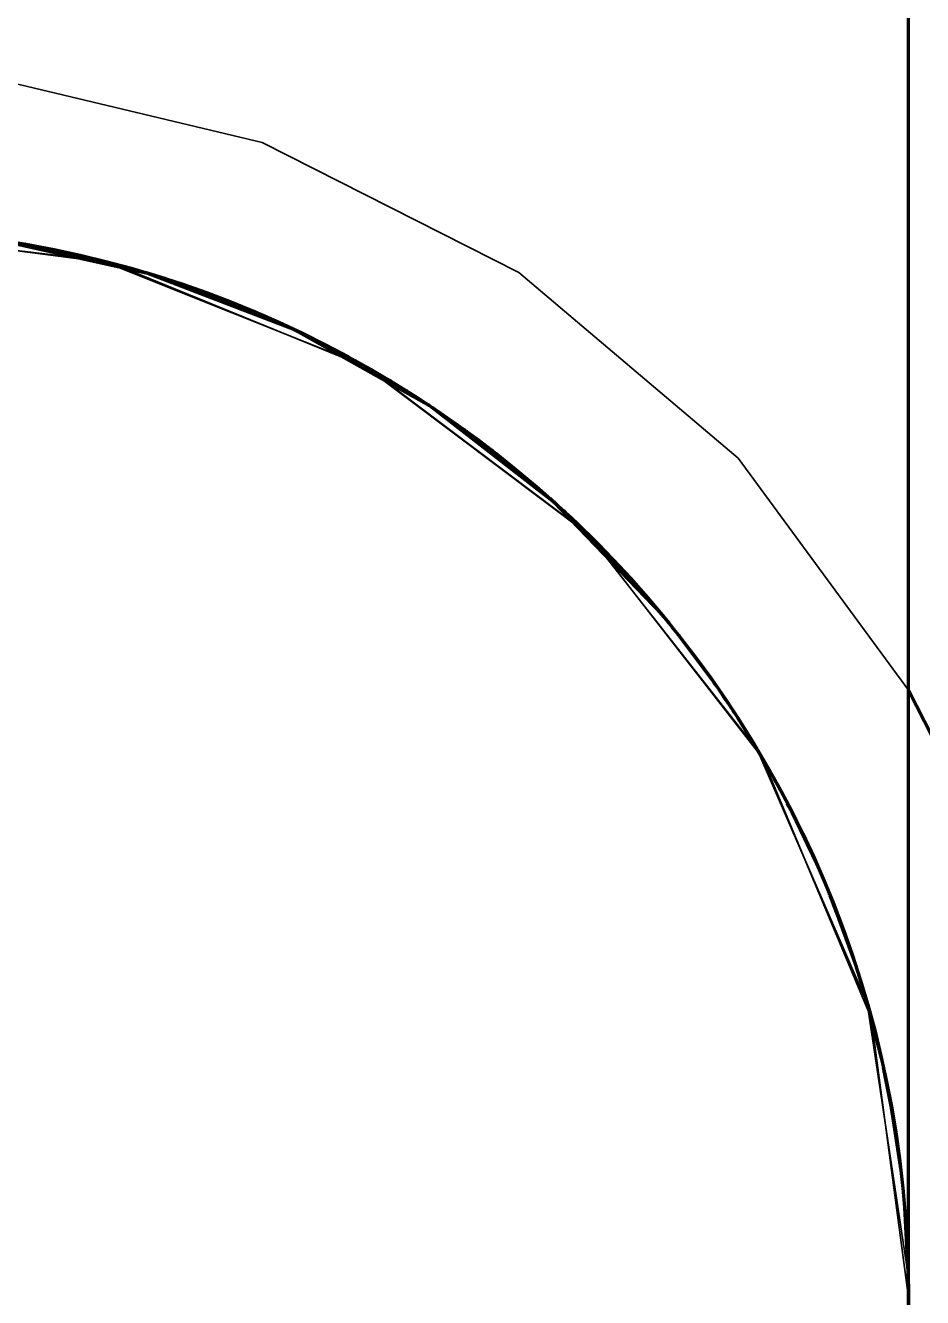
# Model space of a CAD drawing. Header units: millimetres. Extents: x 0 to 2382, y 0 to 420.
# Drawn here: x 137.7349 to 137.9027, y 124 to 124.2378 of the extents above; entities that cross this region are included whole.
import ezdxf

# ---------------------------------------------------------------- set-up
doc = ezdxf.new("R2010")
doc.units = ezdxf.units.MM
doc.linetypes.add('IRAM-E-TRAZOS', pattern=[5, 4, -1])
doc.layers.add('01-VISIBLE', color=7, linetype='CONTINUOUS', lineweight=70)
doc.layers.add('02-OCULTA', color=4, linetype='IRAM-E-TRAZOS', lineweight=35)

msp = doc.modelspace()

# ---------------------------------------------------------------- linework, layer by layer
at = {"layer": '01-VISIBLE'}
for points in [[(137.9, 123.52), (137.9, 123.57053), (137.9, 123.62105), (137.9, 123.67158), (137.9, 123.72211), (137.9, 123.77263), (137.9, 123.82316), (137.9, 123.87368), (137.9, 123.92421), (137.9, 123.97474), (137.9, 124.02526), (137.9, 124.07579), (137.9, 124.12632), (137.9, 124.17684), (137.9, 124.22737), (137.9, 124.27789), (137.9, 124.32842), (137.9, 124.37895), (137.9, 124.42947), (137.9, 124.48)], [(137.9, 124), (137.9, 124.05333), (137.9, 124.10667), (137.9, 124.16), (137.9, 124.21333), (137.9, 124.26667), (137.9, 124.32), (137.9, 124.37333), (137.9, 124.42667), (137.9, 124.48)], [(137.7, 124.2), (137.72917, 124.19786), (137.75772, 124.19149), (137.78503, 124.18102), (137.81053, 124.16668), (137.83366, 124.14878), (137.85393, 124.12769)], [(137.73493, 124.19693), (137.73493, 124.19693), (137.73492, 124.19693), (137.73491, 124.19693), (137.73491, 124.19693), (137.7349, 124.19693), (137.73489, 124.19693)], [(137.75647, 124.19186), (137.75647, 124.19186), (137.75647, 124.19186), (137.75647, 124.19186), (137.75647, 124.19186), (137.75647, 124.19186), (137.75647, 124.19186)], [(137.75795, 124.19142), (137.75772, 124.19149), (137.75749, 124.19156), (137.75725, 124.19163), (137.75702, 124.1917), (137.75679, 124.19177), (137.75656, 124.19184)], [(137.76156, 124.19029), (137.76096, 124.19048), (137.76036, 124.19067), (137.75976, 124.19086), (137.75916, 124.19105), (137.75855, 124.19124), (137.75795, 124.19142)], [(137.76461, 124.18928), (137.7641, 124.18945), (137.76359, 124.18962), (137.76309, 124.18979), (137.76258, 124.18996), (137.76207, 124.19012), (137.76156, 124.19029)], [(137.76464, 124.18927), (137.76463, 124.18927), (137.76463, 124.18927), (137.76462, 124.18927), (137.76462, 124.18927), (137.76461, 124.18927), (137.76461, 124.18928)], [(137.77648, 124.1848), (137.77646, 124.18481), (137.77645, 124.18481), (137.77644, 124.18482), (137.77643, 124.18482), (137.77641, 124.18483), (137.7764, 124.18483)], [(137.78221, 124.18232), (137.78127, 124.18275), (137.78032, 124.18316), (137.77938, 124.18357), (137.77843, 124.18398), (137.77748, 124.18438), (137.77653, 124.18478)], [(137.78959, 124.17881), (137.78959, 124.17881), (137.78959, 124.17881), (137.78959, 124.17881), (137.78959, 124.17881), (137.78959, 124.17881), (137.78959, 124.17881)], [(137.78969, 124.17876), (137.78969, 124.17876), (137.78969, 124.17876), (137.78969, 124.17876), (137.78969, 124.17876), (137.78969, 124.17876), (137.78969, 124.17876)], [(137.78978, 124.17872), (137.78978, 124.17872), (137.78978, 124.17872), (137.78978, 124.17872), (137.78978, 124.17872), (137.78978, 124.17872), (137.78978, 124.17872)], [(137.79101, 124.17809), (137.79088, 124.17816), (137.79074, 124.17823), (137.79061, 124.1783), (137.79048, 124.17836), (137.79034, 124.17843), (137.79021, 124.1785)], [(137.80253, 124.17172), (137.80153, 124.17231), (137.80054, 124.17289), (137.79954, 124.17347), (137.79853, 124.17404), (137.79753, 124.17461), (137.79652, 124.17517)], [(137.80297, 124.17146), (137.8029, 124.1715), (137.80283, 124.17154), (137.80276, 124.17158), (137.80269, 124.17163), (137.80261, 124.17167), (137.80254, 124.17171)], [(137.80338, 124.17121), (137.80332, 124.17125), (137.80325, 124.17129), (137.80318, 124.17133), (137.80311, 124.17137), (137.80304, 124.17141), (137.80298, 124.17145)], [(137.80614, 124.16951), (137.80611, 124.16953), (137.80608, 124.16955), (137.80605, 124.16957), (137.80601, 124.16959), (137.80598, 124.16961), (137.80595, 124.16963)], [(137.80631, 124.16941), (137.80628, 124.16942), (137.80626, 124.16944), (137.80623, 124.16945), (137.80621, 124.16947), (137.80618, 124.16948), (137.80616, 124.1695)], [(137.80635, 124.16938), (137.80635, 124.16938), (137.80635, 124.16938), (137.80635, 124.16938), (137.80635, 124.16938), (137.80635, 124.16938), (137.80635, 124.16938)], [(137.80656, 124.16925), (137.80656, 124.16925), (137.80656, 124.16925), (137.80656, 124.16925), (137.80656, 124.16925), (137.80656, 124.16925), (137.80656, 124.16925)], [(137.80676, 124.16912), (137.80676, 124.16912), (137.80676, 124.16912), (137.80676, 124.16912), (137.80676, 124.16912), (137.80676, 124.16912), (137.80676, 124.16912)], [(137.80696, 124.16899), (137.80696, 124.16899), (137.80696, 124.16899), (137.80696, 124.16899), (137.80696, 124.16899), (137.80696, 124.16899), (137.80696, 124.16899)], [(137.80717, 124.16886), (137.80717, 124.16886), (137.80717, 124.16886), (137.80717, 124.16886), (137.80717, 124.16886), (137.80717, 124.16886), (137.80717, 124.16886)], [(137.80737, 124.16874), (137.80737, 124.16874), (137.80737, 124.16874), (137.80737, 124.16874), (137.80737, 124.16874), (137.80737, 124.16874), (137.80737, 124.16874)], [(137.80757, 124.16861), (137.80757, 124.16861), (137.80757, 124.16861), (137.80757, 124.16861), (137.80757, 124.16861), (137.80757, 124.16861), (137.80757, 124.16861)], [(137.80777, 124.16848), (137.80777, 124.16848), (137.80777, 124.16848), (137.80777, 124.16848), (137.80777, 124.16848), (137.80777, 124.16848), (137.80777, 124.16848)], [(137.80798, 124.16835), (137.80798, 124.16835), (137.80798, 124.16835), (137.80798, 124.16835), (137.80798, 124.16835), (137.80798, 124.16835), (137.80798, 124.16835)], [(137.80818, 124.16822), (137.80818, 124.16822), (137.80818, 124.16822), (137.80818, 124.16822), (137.80818, 124.16822), (137.80818, 124.16822), (137.80818, 124.16822)], [(137.80838, 124.16809), (137.80838, 124.16809), (137.80838, 124.16809), (137.80838, 124.16809), (137.80838, 124.16809), (137.80838, 124.16809), (137.80838, 124.16809)], [(137.80858, 124.16796), (137.80858, 124.16796), (137.80858, 124.16796), (137.80858, 124.16796), (137.80858, 124.16796), (137.80858, 124.16796), (137.80858, 124.16796)], [(137.80898, 124.1677), (137.80898, 124.1677), (137.80898, 124.1677), (137.80898, 124.1677), (137.80898, 124.1677), (137.80898, 124.1677), (137.80898, 124.1677)], [(137.80918, 124.16757), (137.80918, 124.16757), (137.80918, 124.16757), (137.80918, 124.16757), (137.80918, 124.16757), (137.80918, 124.16757), (137.80918, 124.16757)], [(137.80938, 124.16744), (137.80938, 124.16744), (137.80938, 124.16744), (137.80938, 124.16744), (137.80938, 124.16744), (137.80938, 124.16744), (137.80938, 124.16744)], [(137.80958, 124.16731), (137.80958, 124.16731), (137.80958, 124.16731), (137.80958, 124.16731), (137.80958, 124.16731), (137.80958, 124.16731), (137.80958, 124.16731)], [(137.80974, 124.1672), (137.80974, 124.1672), (137.80974, 124.1672), (137.80974, 124.1672), (137.80974, 124.1672), (137.80974, 124.1672), (137.80974, 124.1672)], [(137.8099, 124.1671), (137.8099, 124.1671), (137.8099, 124.1671), (137.8099, 124.1671), (137.8099, 124.1671), (137.8099, 124.1671), (137.8099, 124.1671)], [(137.81006, 124.16699), (137.81006, 124.16699), (137.81006, 124.16699), (137.81006, 124.16699), (137.81006, 124.16699), (137.81006, 124.16699), (137.81006, 124.16699)], [(137.81051, 124.16669), (137.81045, 124.16673), (137.81039, 124.16677), (137.81033, 124.16681), (137.81027, 124.16685), (137.81021, 124.16689), (137.81015, 124.16693)], [(137.81148, 124.16605), (137.81138, 124.16612), (137.81128, 124.16618), (137.81118, 124.16625), (137.81108, 124.16632), (137.81097, 124.16639), (137.81087, 124.16646)], [(137.81707, 124.16215), (137.81705, 124.16217), (137.81702, 124.16219), (137.817, 124.16221), (137.81697, 124.16223), (137.81694, 124.16225), (137.81692, 124.16227)], [(137.81738, 124.16193), (137.81738, 124.16193), (137.81737, 124.16194), (137.81737, 124.16194), (137.81737, 124.16194), (137.81736, 124.16194), (137.81736, 124.16195)], [(137.81787, 124.16157), (137.81786, 124.16158), (137.81785, 124.16159), (137.81784, 124.1616), (137.81783, 124.16161), (137.81782, 124.16162), (137.8178, 124.16162)], [(137.81825, 124.1613), (137.81825, 124.1613), (137.81825, 124.1613), (137.81825, 124.1613), (137.81825, 124.1613), (137.81825, 124.1613), (137.81825, 124.1613)], [(137.81873, 124.16094), (137.81873, 124.16095), (137.81872, 124.16095), (137.81871, 124.16096), (137.8187, 124.16097), (137.81869, 124.16097), (137.81869, 124.16098)], [(137.81916, 124.16063), (137.81916, 124.16063), (137.81915, 124.16063), (137.81914, 124.16064), (137.81914, 124.16064), (137.81913, 124.16065), (137.81912, 124.16065)], [(137.81921, 124.16059), (137.81921, 124.16059), (137.8192, 124.16059), (137.8192, 124.1606), (137.81919, 124.1606), (137.81919, 124.16061), (137.81918, 124.16061)], [(137.81927, 124.16055), (137.81926, 124.16055), (137.81925, 124.16056), (137.81924, 124.16056), (137.81924, 124.16057), (137.81923, 124.16058), (137.81922, 124.16058)], [(137.81932, 124.16051), (137.81931, 124.16051), (137.81931, 124.16052), (137.8193, 124.16052), (137.81929, 124.16053), (137.81928, 124.16054), (137.81927, 124.16054)], [(137.81937, 124.16047), (137.81937, 124.16047), (137.81936, 124.16048), (137.81935, 124.16048), (137.81934, 124.16049), (137.81934, 124.1605), (137.81933, 124.1605)], [(137.81943, 124.16043), (137.81942, 124.16043), (137.81941, 124.16044), (137.81941, 124.16044), (137.8194, 124.16045), (137.81939, 124.16045), (137.81938, 124.16046)], [(137.81948, 124.16039), (137.81947, 124.16039), (137.81947, 124.1604), (137.81946, 124.1604), (137.81945, 124.16041), (137.81945, 124.16041), (137.81944, 124.16042)], [(137.81953, 124.16035), (137.81953, 124.16035), (137.81952, 124.16036), (137.81951, 124.16036), (137.81951, 124.16037), (137.8195, 124.16037), (137.81949, 124.16038)], [(137.81959, 124.16031), (137.81958, 124.16031), (137.81958, 124.16032), (137.81957, 124.16032), (137.81956, 124.16033), (137.81956, 124.16033), (137.81955, 124.16034)], [(137.81964, 124.16027), (137.81964, 124.16027), (137.81963, 124.16028), (137.81962, 124.16028), (137.81962, 124.16029), (137.81961, 124.16029), (137.8196, 124.1603)], [(137.81969, 124.16023), (137.81969, 124.16023), (137.81968, 124.16024), (137.81968, 124.16024), (137.81967, 124.16025), (137.81967, 124.16025), (137.81966, 124.16026)], [(137.81975, 124.16019), (137.81974, 124.1602), (137.81973, 124.1602), (137.81972, 124.16021), (137.81971, 124.16021), (137.8197, 124.16022), (137.8197, 124.16023)], [(137.8198, 124.16015), (137.81979, 124.16016), (137.81978, 124.16016), (137.81978, 124.16017), (137.81977, 124.16017), (137.81976, 124.16018), (137.81975, 124.16019)], [(137.81985, 124.16011), (137.81985, 124.16012), (137.81984, 124.16012), (137.81983, 124.16013), (137.81982, 124.16013), (137.81981, 124.16014), (137.81981, 124.16015)], [(137.81991, 124.16007), (137.8199, 124.16008), (137.81989, 124.16008), (137.81988, 124.16009), (137.81988, 124.16009), (137.81987, 124.1601), (137.81986, 124.1601)], [(137.81996, 124.16003), (137.81995, 124.16004), (137.81995, 124.16004), (137.81994, 124.16005), (137.81993, 124.16005), (137.81992, 124.16006), (137.81992, 124.16006)], [(137.82001, 124.15999), (137.82001, 124.16), (137.82, 124.16), (137.81999, 124.16001), (137.81998, 124.16001), (137.81998, 124.16002), (137.81997, 124.16002)], [(137.82007, 124.15995), (137.82006, 124.15995), (137.82005, 124.15996), (137.82005, 124.15997), (137.82004, 124.15997), (137.82003, 124.15998), (137.82003, 124.15998)], [(137.82012, 124.15991), (137.82011, 124.15991), (137.82011, 124.15992), (137.8201, 124.15992), (137.82009, 124.15993), (137.82009, 124.15993), (137.82008, 124.15994)], [(137.82017, 124.15987), (137.82017, 124.15987), (137.82016, 124.15988), (137.82015, 124.15988), (137.82015, 124.15989), (137.82014, 124.15989), (137.82013, 124.1599)], [(137.82023, 124.15983), (137.82022, 124.15983), (137.82021, 124.15984), (137.82021, 124.15984), (137.8202, 124.15985), (137.8202, 124.15985), (137.82019, 124.15986)], [(137.82028, 124.15979), (137.82027, 124.15979), (137.82027, 124.1598), (137.82026, 124.1598), (137.82026, 124.15981), (137.82025, 124.15981), (137.82024, 124.15982)], [(137.82033, 124.15975), (137.82032, 124.15976), (137.82032, 124.15976), (137.82031, 124.15977), (137.8203, 124.15978), (137.82029, 124.15978), (137.82028, 124.15979)], [(137.82039, 124.15971), (137.82038, 124.15972), (137.82037, 124.15972), (137.82036, 124.15973), (137.82035, 124.15974), (137.82034, 124.15974), (137.82034, 124.15975)], [(137.82044, 124.15967), (137.82043, 124.15968), (137.82042, 124.15968), (137.82041, 124.15969), (137.82041, 124.15969), (137.8204, 124.1597), (137.82039, 124.15971)], [(137.82049, 124.15963), (137.82048, 124.15964), (137.82048, 124.15964), (137.82047, 124.15965), (137.82046, 124.15965), (137.82045, 124.15966), (137.82045, 124.15967)], [(137.82054, 124.15959), (137.82054, 124.1596), (137.82053, 124.1596), (137.82052, 124.15961), (137.82051, 124.15961), (137.82051, 124.15962), (137.8205, 124.15962)], [(137.8206, 124.15955), (137.82059, 124.15956), (137.82058, 124.15956), (137.82058, 124.15957), (137.82057, 124.15957), (137.82056, 124.15958), (137.82055, 124.15958)], [(137.82065, 124.15951), (137.82064, 124.15952), (137.82064, 124.15952), (137.82063, 124.15953), (137.82062, 124.15953), (137.82062, 124.15954), (137.82061, 124.15954)], [(137.8207, 124.15947), (137.8207, 124.15948), (137.82069, 124.15948), (137.82068, 124.15949), (137.82068, 124.15949), (137.82067, 124.1595), (137.82066, 124.1595)], [(137.82076, 124.15943), (137.82075, 124.15944), (137.82074, 124.15944), (137.82074, 124.15944), (137.82073, 124.15945), (137.82072, 124.15945), (137.82072, 124.15946)], [(137.82081, 124.15939), (137.8208, 124.15939), (137.8208, 124.1594), (137.82079, 124.1594), (137.82078, 124.15941), (137.82078, 124.15941), (137.82077, 124.15942)], [(137.82086, 124.15935), (137.82085, 124.15936), (137.82084, 124.15936), (137.82084, 124.15937), (137.82083, 124.15938), (137.82082, 124.15938), (137.82081, 124.15939)], [(137.82091, 124.15931), (137.82091, 124.15932), (137.8209, 124.15932), (137.82089, 124.15933), (137.82088, 124.15934), (137.82087, 124.15934), (137.82086, 124.15935)], [(137.82097, 124.15927), (137.82096, 124.15928), (137.82095, 124.15928), (137.82094, 124.15929), (137.82093, 124.15929), (137.82093, 124.1593), (137.82092, 124.15931)], [(137.82102, 124.15923), (137.82101, 124.15924), (137.821, 124.15924), (137.821, 124.15925), (137.82099, 124.15925), (137.82098, 124.15926), (137.82097, 124.15927)], [(137.82107, 124.15919), (137.82107, 124.1592), (137.82106, 124.1592), (137.82105, 124.15921), (137.82104, 124.15921), (137.82103, 124.15922), (137.82103, 124.15922)], [(137.82113, 124.15915), (137.82112, 124.15916), (137.82111, 124.15916), (137.8211, 124.15917), (137.8211, 124.15917), (137.82109, 124.15918), (137.82108, 124.15918)], [(137.82118, 124.15911), (137.82117, 124.15911), (137.82116, 124.15912), (137.82116, 124.15913), (137.82115, 124.15913), (137.82114, 124.15914), (137.82114, 124.15914)], [(137.82123, 124.15907), (137.82122, 124.15907), (137.82122, 124.15908), (137.82121, 124.15908), (137.8212, 124.15909), (137.8212, 124.15909), (137.82119, 124.1591)], [(137.82128, 124.15903), (137.82128, 124.15903), (137.82127, 124.15904), (137.82126, 124.15904), (137.82126, 124.15905), (137.82125, 124.15905), (137.82125, 124.15906)], [(137.82134, 124.15899), (137.82133, 124.15899), (137.82132, 124.159), (137.82132, 124.159), (137.82131, 124.15901), (137.82131, 124.15901), (137.8213, 124.15902)], [(137.82327, 124.15749), (137.82304, 124.15767), (137.82281, 124.15785), (137.82258, 124.15803), (137.82234, 124.15821), (137.82211, 124.15839), (137.82188, 124.15857)], [(137.82338, 124.15741), (137.82337, 124.15742), (137.82336, 124.15742), (137.82335, 124.15743), (137.82334, 124.15744), (137.82333, 124.15745), (137.82332, 124.15745)], [(137.82357, 124.15726), (137.82357, 124.15726), (137.82356, 124.15726), (137.82356, 124.15727), (137.82356, 124.15727), (137.82356, 124.15727), (137.82356, 124.15727)], [(137.82369, 124.15716), (137.82368, 124.15718), (137.82366, 124.15719), (137.82365, 124.1572), (137.82363, 124.15721), (137.82362, 124.15722), (137.82361, 124.15723)], [(137.82391, 124.15699), (137.82391, 124.15699), (137.82391, 124.15699), (137.82391, 124.15699), (137.82391, 124.15699), (137.82391, 124.15699), (137.82391, 124.15699)], [(137.82414, 124.15681), (137.82414, 124.15681), (137.82414, 124.15681), (137.82414, 124.15681), (137.82414, 124.15681), (137.82414, 124.15681), (137.82414, 124.15681)], [(137.82432, 124.15667), (137.82431, 124.15668), (137.8243, 124.15668), (137.82429, 124.15669), (137.82428, 124.1567), (137.82427, 124.1567), (137.82426, 124.15671)], [(137.8245, 124.15652), (137.8245, 124.15652), (137.8245, 124.15652), (137.8245, 124.15652), (137.8245, 124.15652), (137.8245, 124.15652), (137.8245, 124.15652)], [(137.82468, 124.15638), (137.82468, 124.15638), (137.82468, 124.15638), (137.82468, 124.15638), (137.82468, 124.15638), (137.82468, 124.15638), (137.82468, 124.15638)], [(137.82486, 124.15623), (137.82486, 124.15623), (137.82486, 124.15623), (137.82486, 124.15623), (137.82486, 124.15623), (137.82486, 124.15623), (137.82486, 124.15623)], [(137.82505, 124.15609), (137.82505, 124.15609), (137.82505, 124.15609), (137.82505, 124.15609), (137.82505, 124.15609), (137.82505, 124.15609), (137.82505, 124.15609)], [(137.82523, 124.15594), (137.82523, 124.15594), (137.82523, 124.15594), (137.82523, 124.15594), (137.82523, 124.15594), (137.82523, 124.15594), (137.82523, 124.15594)], [(137.82541, 124.1558), (137.82541, 124.1558), (137.82541, 124.1558), (137.82541, 124.1558), (137.82541, 124.1558), (137.82541, 124.1558), (137.82541, 124.1558)], [(137.82559, 124.15565), (137.82559, 124.15565), (137.82559, 124.15565), (137.82559, 124.15565), (137.82559, 124.15565), (137.82559, 124.15565), (137.82559, 124.15565)], [(137.82577, 124.15551), (137.82577, 124.15551), (137.82577, 124.15551), (137.82577, 124.15551), (137.82577, 124.15551), (137.82577, 124.15551), (137.82577, 124.15551)], [(137.82595, 124.15536), (137.82595, 124.15536), (137.82595, 124.15536), (137.82595, 124.15536), (137.82595, 124.15536), (137.82595, 124.15536), (137.82595, 124.15536)], [(137.83417, 124.14832), (137.83398, 124.14849), (137.83378, 124.14867), (137.83359, 124.14884), (137.83339, 124.14902), (137.8332, 124.14919), (137.83301, 124.14936)], [(137.83503, 124.14753), (137.83503, 124.14753), (137.83503, 124.14753), (137.83503, 124.14754), (137.83503, 124.14754), (137.83503, 124.14754), (137.83503, 124.14754)], [(137.83526, 124.14733), (137.83526, 124.14733), (137.83526, 124.14733), (137.83526, 124.14733), (137.83526, 124.14733), (137.83526, 124.14733), (137.83526, 124.14733)], [(137.83589, 124.14674), (137.83583, 124.1468), (137.83576, 124.14687), (137.83569, 124.14693), (137.83562, 124.14699), (137.83555, 124.14706), (137.83548, 124.14712)], [(137.84266, 124.14018), (137.84155, 124.14129), (137.84044, 124.14239), (137.83932, 124.14349), (137.8382, 124.14458), (137.83706, 124.14565), (137.83591, 124.14672)], [(137.85503, 124.12636), (137.85439, 124.12714), (137.85375, 124.12791), (137.85311, 124.12868), (137.85246, 124.12945), (137.8518, 124.13021), (137.85115, 124.13097)], [(137.85417, 124.12741), (137.85435, 124.12719), (137.85453, 124.12697), (137.85471, 124.12675), (137.85489, 124.12652), (137.85507, 124.1263), (137.85525, 124.12608)], [(137.85526, 124.12607), (137.85522, 124.12612), (137.85518, 124.12617), (137.85514, 124.12622), (137.85511, 124.12626), (137.85507, 124.12631), (137.85503, 124.12636)], [(137.85702, 124.12387), (137.85673, 124.12424), (137.85644, 124.12461), (137.85615, 124.12497), (137.85585, 124.12534), (137.85556, 124.1257), (137.85526, 124.12607)], [(137.85712, 124.12374), (137.85711, 124.12376), (137.8571, 124.12378), (137.85708, 124.12379), (137.85707, 124.12381), (137.85706, 124.12383), (137.85704, 124.12384)], [(137.8572, 124.12365), (137.85719, 124.12366), (137.85717, 124.12368), (137.85716, 124.12369), (137.85715, 124.12371), (137.85714, 124.12372), (137.85713, 124.12374)], [(137.85721, 124.12364), (137.85721, 124.12364), (137.85721, 124.12364), (137.85721, 124.12364), (137.8572, 124.12364), (137.8572, 124.12364), (137.8572, 124.12364)], [(137.86385, 124.11469), (137.86381, 124.11475), (137.86377, 124.11481), (137.86373, 124.11486), (137.86369, 124.11492), (137.86365, 124.11498), (137.86361, 124.11503)], [(137.86397, 124.11452), (137.86395, 124.11455), (137.86393, 124.11458), (137.86391, 124.11461), (137.86389, 124.11463), (137.86387, 124.11466), (137.86385, 124.11469)], [(137.86628, 124.11114), (137.8659, 124.11171), (137.86551, 124.11227), (137.86513, 124.11284), (137.86475, 124.1134), (137.86436, 124.11396), (137.86397, 124.11452)], [(137.93, 124), (137.92915, 124.01977), (137.9266, 124.0394), (137.92237, 124.05874), (137.9165, 124.07764), (137.90902, 124.09596), (137.9, 124.11358)], [(137.93, 124), (137.92915, 124.01977), (137.9266, 124.0394), (137.92237, 124.05874), (137.9165, 124.07764), (137.90902, 124.09596), (137.9, 124.11358)], [(137.8663, 124.11111), (137.86629, 124.11111), (137.86629, 124.11111), (137.86629, 124.11112), (137.86629, 124.11112), (137.86629, 124.11112), (137.86629, 124.11112)], [(137.86646, 124.11087), (137.86644, 124.11089), (137.86643, 124.11091), (137.86641, 124.11094), (137.8664, 124.11096), (137.86638, 124.11099), (137.86636, 124.11101)], [(137.86757, 124.10918), (137.86739, 124.10945), (137.86722, 124.10972), (137.86704, 124.10999), (137.86686, 124.11027), (137.86668, 124.11054), (137.8665, 124.11081)], [(137.86805, 124.10844), (137.86808, 124.1084), (137.8681, 124.10836), (137.86813, 124.10832), (137.86816, 124.10827), (137.86818, 124.10823), (137.86821, 124.10819)], [(137.86825, 124.10814), (137.86825, 124.10814), (137.86825, 124.10813), (137.86825, 124.10813), (137.86825, 124.10813), (137.86825, 124.10813), (137.86825, 124.10813)], [(137.86825, 124.10813), (137.86828, 124.10809), (137.86831, 124.10804), (137.86833, 124.108), (137.86836, 124.10796), (137.86839, 124.10792), (137.86841, 124.10788)], [(137.86845, 124.10781), (137.86846, 124.1078), (137.86847, 124.10779), (137.86848, 124.10778), (137.86848, 124.10776), (137.86849, 124.10775), (137.8685, 124.10774)], [(137.8685, 124.10774), (137.8685, 124.10773), (137.86851, 124.10773), (137.86851, 124.10773), (137.86851, 124.10772), (137.86851, 124.10772), (137.86852, 124.10771)], [(137.87422, 124.09821), (137.87422, 124.09823), (137.87421, 124.09825), (137.8742, 124.09826), (137.87419, 124.09828), (137.87418, 124.09829), (137.87417, 124.09831)], [(137.87529, 124.09629), (137.87512, 124.09661), (137.87494, 124.09693), (137.87476, 124.09725), (137.87458, 124.09757), (137.87441, 124.09789), (137.87423, 124.09821)], [(137.87619, 124.09465), (137.87604, 124.09492), (137.87589, 124.0952), (137.87574, 124.09547), (137.87559, 124.09574), (137.87544, 124.09602), (137.87529, 124.09629)], [(137.87628, 124.09447), (137.87627, 124.0945), (137.87625, 124.09453), (137.87623, 124.09456), (137.87622, 124.09459), (137.8762, 124.09462), (137.87619, 124.09465)], [(137.87796, 124.09127), (137.87768, 124.09181), (137.87741, 124.09234), (137.87713, 124.09287), (137.87685, 124.0934), (137.87657, 124.09394), (137.87628, 124.09447)], [(137.87783, 124.09152), (137.87783, 124.09152), (137.87783, 124.09152), (137.87783, 124.09152), (137.87783, 124.09152), (137.87783, 124.09152), (137.87783, 124.09152)], [(137.87792, 124.09135), (137.87792, 124.09135), (137.87792, 124.09135), (137.87792, 124.09135), (137.87792, 124.09135), (137.87792, 124.09135), (137.87792, 124.09135)], [(137.87805, 124.09109), (137.87804, 124.09112), (137.87802, 124.09115), (137.87801, 124.09118), (137.87799, 124.09121), (137.87798, 124.09124), (137.87796, 124.09127)], [(137.878, 124.09119), (137.878, 124.09119), (137.878, 124.09119), (137.878, 124.09119), (137.878, 124.09119), (137.878, 124.09119), (137.878, 124.09119)], [(137.88134, 124.08435), (137.88081, 124.08549), (137.88027, 124.08661), (137.87973, 124.08774), (137.87918, 124.08886), (137.87862, 124.08997), (137.87805, 124.09109)], [(137.87809, 124.09102), (137.87809, 124.09102), (137.87809, 124.09102), (137.87809, 124.09102), (137.87809, 124.09102), (137.87809, 124.09102), (137.87809, 124.09102)], [(137.88391, 124.0786), (137.88391, 124.0786), (137.88391, 124.0786), (137.88391, 124.0786), (137.88391, 124.0786), (137.88391, 124.0786), (137.88391, 124.0786)], [(137.88398, 124.07844), (137.88398, 124.07844), (137.88398, 124.07844), (137.88398, 124.07844), (137.88398, 124.07844), (137.88398, 124.07844), (137.88398, 124.07844)], [(137.88404, 124.07828), (137.88404, 124.07828), (137.88404, 124.07828), (137.88404, 124.07828), (137.88404, 124.07828), (137.88404, 124.07828), (137.88404, 124.07828)], [(137.88528, 124.0753), (137.88528, 124.07532), (137.88527, 124.07533), (137.88526, 124.07535), (137.88526, 124.07536), (137.88525, 124.07538), (137.88524, 124.0754)], [(137.88532, 124.07522), (137.88532, 124.07522), (137.88532, 124.07522), (137.88532, 124.07522), (137.88532, 124.07522), (137.88532, 124.07522), (137.88532, 124.07522)], [(137.88534, 124.07515), (137.88534, 124.07515), (137.88534, 124.07515), (137.88534, 124.07515), (137.88534, 124.07515), (137.88534, 124.07515), (137.88534, 124.07515)], [(137.88748, 124.06966), (137.88714, 124.07057), (137.88679, 124.07147), (137.88644, 124.07238), (137.88609, 124.07329), (137.88573, 124.07419), (137.88537, 124.07509)], [(137.89538, 124.04275), (137.89537, 124.04276), (137.89537, 124.04277), (137.89537, 124.04279), (137.89537, 124.0428), (137.89537, 124.04281), (137.89536, 124.04282)], [(137.89556, 124.0419), (137.89553, 124.04204), (137.8955, 124.04218), (137.89547, 124.04232), (137.89544, 124.04246), (137.89541, 124.0426), (137.89538, 124.04274)], [(137.89561, 124.0417), (137.8956, 124.04173), (137.89559, 124.04176), (137.89558, 124.0418), (137.89558, 124.04183), (137.89557, 124.04186), (137.89556, 124.04189)], [(137.89705, 124.03425), (137.89683, 124.03549), (137.8966, 124.03673), (137.89636, 124.03797), (137.89612, 124.03921), (137.89587, 124.04045), (137.89561, 124.04168)], [(137.89709, 124.03399), (137.89708, 124.03403), (137.89708, 124.03406), (137.89707, 124.03409), (137.89707, 124.03413), (137.89706, 124.03416), (137.89706, 124.03419)], [(137.89942, 124.01523), (137.89942, 124.01527), (137.89941, 124.0153), (137.89941, 124.01533), (137.89941, 124.01537), (137.89941, 124.0154), (137.8994, 124.01544)], [(137.89942, 124.01517), (137.89942, 124.01517), (137.89942, 124.01517), (137.89942, 124.01517), (137.89942, 124.01517), (137.89942, 124.01517), (137.89942, 124.01517)], [(137.89943, 124.01506), (137.89943, 124.01506), (137.89943, 124.01506), (137.89943, 124.01506), (137.89943, 124.01506), (137.89943, 124.01506), (137.89943, 124.01506)], [(137.89966, 124.01169), (137.89966, 124.01169), (137.89966, 124.01169), (137.89966, 124.01169), (137.89966, 124.01169), (137.89966, 124.01169), (137.89966, 124.01169)], [(137.89967, 124.01157), (137.89967, 124.01156), (137.89967, 124.01156), (137.89967, 124.01156), (137.89967, 124.01156), (137.89967, 124.01155), (137.89967, 124.01155)], [(137.89967, 124.01153), (137.89969, 124.01109), (137.89972, 124.01065), (137.89974, 124.01021), (137.89976, 124.00978), (137.89978, 124.00934), (137.8998, 124.0089)], [(137.8998, 124.00889), (137.8998, 124.00885), (137.89981, 124.0088), (137.89981, 124.00875), (137.89981, 124.0087), (137.89981, 124.00865), (137.89982, 124.0086)], [(137.89982, 124.00859), (137.89982, 124.00858), (137.89982, 124.00856), (137.89982, 124.00854), (137.89982, 124.00852), (137.89982, 124.0085), (137.89982, 124.00848)], [(137.89992, 124.00571), (137.89992, 124.00571), (137.89992, 124.00571), (137.89992, 124.00571), (137.89992, 124.00571), (137.89992, 124.00572), (137.89992, 124.00572)], [(137.89996, 124.00413), (137.89995, 124.00437), (137.89995, 124.00462), (137.89994, 124.00487), (137.89993, 124.00511), (137.89993, 124.00536), (137.89992, 124.00561)], [(137.89996, 124.00411), (137.89997, 124.00342), (137.89998, 124.00274), (137.89999, 124.00205), (137.9, 124.00137), (137.9, 124.00068), (137.9, 124)], [(137.9, 124), (137.9, 124.00068), (137.9, 124.00137), (137.89999, 124.00205), (137.89998, 124.00274), (137.89997, 124.00342), (137.89996, 124.00411)]]:
    msp.add_lwpolyline(points, dxfattribs=at)
msp.add_circle((137.7, 124), 0.2, dxfattribs=at)
at = {"layer": '02-OCULTA'}
for points in [[(137.9, 124.11358), (137.86817, 124.15691), (137.82715, 124.19166), (137.77918, 124.21594), (137.72688, 124.22842), (137.67312, 124.22842), (137.62082, 124.21594), (137.57285, 124.19166), (137.53183, 124.15691), (137.5, 124.11358)], [(137.9, 124.11358), (137.86817, 124.15691), (137.82715, 124.19166), (137.77918, 124.21594), (137.72688, 124.22842), (137.67312, 124.22842), (137.62082, 124.21594), (137.57285, 124.19166), (137.53183, 124.15691), (137.5, 124.11358)], [(137.69668, 124.19997), (137.74909, 124.19388), (137.79808, 124.1743), (137.84024, 124.14259), (137.87265, 124.10096), (137.89304, 124.0523), (137.9, 124)], [(137.7, 124.2), (137.7511, 124.19336), (137.79881, 124.17389), (137.83996, 124.14287), (137.87182, 124.10236), (137.89227, 124.05506), (137.89996, 124.00411)], [(137.75647, 124.19186), (137.75292, 124.19287), (137.74935, 124.19381), (137.74577, 124.19469), (137.74217, 124.1955), (137.73856, 124.19625), (137.73493, 124.19693)], [(137.75656, 124.19184), (137.75654, 124.19184), (137.75653, 124.19184), (137.75651, 124.19185), (137.7565, 124.19185), (137.75649, 124.19186), (137.75647, 124.19186)], [(137.75795, 124.19142), (137.75795, 124.19142), (137.75795, 124.19142), (137.75795, 124.19142), (137.75795, 124.19142), (137.75795, 124.19142), (137.75795, 124.19142)], [(137.76156, 124.19029), (137.76156, 124.19029), (137.76156, 124.19029), (137.76156, 124.19029), (137.76156, 124.19029), (137.76156, 124.19029), (137.76156, 124.19029)], [(137.76461, 124.18928), (137.76461, 124.18928), (137.76461, 124.18928), (137.76461, 124.18928), (137.76461, 124.18928), (137.76461, 124.18928), (137.76461, 124.18928)], [(137.7764, 124.18483), (137.77446, 124.18562), (137.77251, 124.18639), (137.77055, 124.18714), (137.76859, 124.18787), (137.76662, 124.18858), (137.76464, 124.18927)], [(137.77653, 124.18478), (137.77652, 124.18478), (137.77651, 124.18479), (137.7765, 124.18479), (137.77649, 124.18479), (137.77648, 124.1848), (137.77648, 124.1848)], [(137.78959, 124.17881), (137.78837, 124.17942), (137.78714, 124.18002), (137.78592, 124.18061), (137.78468, 124.18119), (137.78345, 124.18176), (137.78221, 124.18232)], [(137.78969, 124.17876), (137.78967, 124.17877), (137.78966, 124.17878), (137.78964, 124.17879), (137.78962, 124.17879), (137.78961, 124.1788), (137.78959, 124.17881)], [(137.78978, 124.17872), (137.78977, 124.17872), (137.78975, 124.17873), (137.78974, 124.17874), (137.78972, 124.17875), (137.78971, 124.17875), (137.78969, 124.17876)], [(137.79021, 124.1785), (137.79014, 124.17854), (137.79007, 124.17857), (137.78999, 124.17861), (137.78992, 124.17864), (137.78985, 124.17868), (137.78978, 124.17872)], [(137.79652, 124.17517), (137.79561, 124.17567), (137.79469, 124.17616), (137.79378, 124.17665), (137.79286, 124.17714), (137.79194, 124.17762), (137.79101, 124.17809)], [(137.80254, 124.17171), (137.80254, 124.17171), (137.80254, 124.17172), (137.80254, 124.17172), (137.80253, 124.17172), (137.80253, 124.17172), (137.80253, 124.17172)], [(137.80298, 124.17145), (137.80298, 124.17145), (137.80297, 124.17145), (137.80297, 124.17145), (137.80297, 124.17145), (137.80297, 124.17145), (137.80297, 124.17146)], [(137.80595, 124.16963), (137.80552, 124.1699), (137.8051, 124.17016), (137.80467, 124.17042), (137.80424, 124.17069), (137.80381, 124.17095), (137.80338, 124.17121)], [(137.80616, 124.1695), (137.80616, 124.1695), (137.80615, 124.1695), (137.80615, 124.16951), (137.80615, 124.16951), (137.80615, 124.16951), (137.80614, 124.16951)], [(137.80635, 124.16938), (137.80634, 124.16939), (137.80633, 124.16939), (137.80633, 124.16939), (137.80632, 124.1694), (137.80632, 124.1694), (137.80631, 124.16941)], [(137.80656, 124.16925), (137.80652, 124.16927), (137.80649, 124.16929), (137.80645, 124.16931), (137.80642, 124.16934), (137.80639, 124.16936), (137.80635, 124.16938)], [(137.80676, 124.16912), (137.80673, 124.16914), (137.80669, 124.16917), (137.80666, 124.16919), (137.80662, 124.16921), (137.80659, 124.16923), (137.80656, 124.16925)], [(137.80696, 124.16899), (137.80693, 124.16902), (137.8069, 124.16904), (137.80686, 124.16906), (137.80683, 124.16908), (137.80679, 124.1691), (137.80676, 124.16912)], [(137.80717, 124.16886), (137.80713, 124.16889), (137.8071, 124.16891), (137.80706, 124.16893), (137.80703, 124.16895), (137.807, 124.16897), (137.80696, 124.16899)], [(137.80737, 124.16874), (137.80733, 124.16876), (137.8073, 124.16878), (137.80727, 124.1688), (137.80723, 124.16882), (137.8072, 124.16884), (137.80717, 124.16886)], [(137.80757, 124.16861), (137.80754, 124.16863), (137.8075, 124.16865), (137.80747, 124.16867), (137.80744, 124.16869), (137.8074, 124.16871), (137.80737, 124.16874)], [(137.80777, 124.16848), (137.80774, 124.1685), (137.80771, 124.16852), (137.80767, 124.16854), (137.80764, 124.16856), (137.80761, 124.16859), (137.80757, 124.16861)], [(137.80798, 124.16835), (137.80794, 124.16837), (137.80791, 124.16839), (137.80787, 124.16841), (137.80784, 124.16843), (137.80781, 124.16846), (137.80777, 124.16848)], [(137.80818, 124.16822), (137.80814, 124.16824), (137.80811, 124.16826), (137.80808, 124.16828), (137.80804, 124.16831), (137.80801, 124.16833), (137.80798, 124.16835)], [(137.80838, 124.16809), (137.80835, 124.16811), (137.80831, 124.16813), (137.80828, 124.16815), (137.80824, 124.16818), (137.80821, 124.1682), (137.80818, 124.16822)], [(137.80858, 124.16796), (137.80855, 124.16798), (137.80851, 124.168), (137.80848, 124.16802), (137.80845, 124.16805), (137.80841, 124.16807), (137.80838, 124.16809)], [(137.80898, 124.1677), (137.80891, 124.16774), (137.80885, 124.16779), (137.80878, 124.16783), (137.80871, 124.16787), (137.80865, 124.16792), (137.80858, 124.16796)], [(137.80918, 124.16757), (137.80915, 124.16759), (137.80912, 124.16761), (137.80908, 124.16763), (137.80905, 124.16766), (137.80902, 124.16768), (137.80898, 124.1677)], [(137.80938, 124.16744), (137.80935, 124.16746), (137.80932, 124.16748), (137.80928, 124.1675), (137.80925, 124.16752), (137.80922, 124.16755), (137.80918, 124.16757)], [(137.80958, 124.16731), (137.80955, 124.16733), (137.80952, 124.16735), (137.80948, 124.16737), (137.80945, 124.16739), (137.80942, 124.16742), (137.80938, 124.16744)], [(137.80974, 124.1672), (137.80972, 124.16722), (137.80969, 124.16724), (137.80966, 124.16725), (137.80964, 124.16727), (137.80961, 124.16729), (137.80958, 124.16731)], [(137.8099, 124.1671), (137.80988, 124.16711), (137.80985, 124.16713), (137.80982, 124.16715), (137.8098, 124.16717), (137.80977, 124.16718), (137.80974, 124.1672)], [(137.81006, 124.16699), (137.81004, 124.16701), (137.81001, 124.16703), (137.80998, 124.16704), (137.80996, 124.16706), (137.80993, 124.16708), (137.8099, 124.1671)], [(137.81015, 124.16693), (137.81014, 124.16694), (137.81012, 124.16695), (137.81011, 124.16696), (137.81009, 124.16697), (137.81008, 124.16698), (137.81006, 124.16699)], [(137.81087, 124.16646), (137.81081, 124.1665), (137.81075, 124.16653), (137.81069, 124.16657), (137.81063, 124.16661), (137.81057, 124.16665), (137.81051, 124.16669)], [(137.81692, 124.16227), (137.81602, 124.16291), (137.81512, 124.16355), (137.81422, 124.16418), (137.81331, 124.16481), (137.8124, 124.16543), (137.81148, 124.16605)], [(137.81736, 124.16195), (137.81731, 124.16198), (137.81727, 124.16201), (137.81722, 124.16205), (137.81717, 124.16208), (137.81712, 124.16212), (137.81707, 124.16215)], [(137.8178, 124.16162), (137.81773, 124.16168), (137.81766, 124.16173), (137.81759, 124.16178), (137.81752, 124.16183), (137.81745, 124.16188), (137.81738, 124.16193)], [(137.81825, 124.1613), (137.81818, 124.16135), (137.81812, 124.16139), (137.81806, 124.16144), (137.818, 124.16148), (137.81793, 124.16153), (137.81787, 124.16157)], [(137.81869, 124.16098), (137.81861, 124.16103), (137.81854, 124.16108), (137.81847, 124.16114), (137.8184, 124.16119), (137.81832, 124.16124), (137.81825, 124.1613)], [(137.81912, 124.16065), (137.81906, 124.1607), (137.81899, 124.16075), (137.81893, 124.1608), (137.81886, 124.16085), (137.8188, 124.16089), (137.81873, 124.16094)], [(137.81918, 124.16061), (137.81918, 124.16061), (137.81917, 124.16062), (137.81917, 124.16062), (137.81917, 124.16062), (137.81916, 124.16062), (137.81916, 124.16063)], [(137.81922, 124.16058), (137.81922, 124.16058), (137.81922, 124.16058), (137.81922, 124.16058), (137.81922, 124.16059), (137.81922, 124.16059), (137.81921, 124.16059)], [(137.81927, 124.16054), (137.81927, 124.16054), (137.81927, 124.16054), (137.81927, 124.16054), (137.81927, 124.16054), (137.81927, 124.16055), (137.81927, 124.16055)], [(137.81933, 124.1605), (137.81933, 124.1605), (137.81933, 124.1605), (137.81933, 124.1605), (137.81932, 124.1605), (137.81932, 124.16051), (137.81932, 124.16051)], [(137.81938, 124.16046), (137.81938, 124.16046), (137.81938, 124.16046), (137.81938, 124.16046), (137.81938, 124.16046), (137.81938, 124.16047), (137.81937, 124.16047)], [(137.81944, 124.16042), (137.81944, 124.16042), (137.81944, 124.16042), (137.81943, 124.16042), (137.81943, 124.16042), (137.81943, 124.16043), (137.81943, 124.16043)], [(137.81949, 124.16038), (137.81949, 124.16038), (137.81949, 124.16038), (137.81949, 124.16038), (137.81949, 124.16038), (137.81948, 124.16039), (137.81948, 124.16039)], [(137.81955, 124.16034), (137.81955, 124.16034), (137.81954, 124.16034), (137.81954, 124.16034), (137.81954, 124.16034), (137.81954, 124.16035), (137.81953, 124.16035)], [(137.8196, 124.1603), (137.8196, 124.1603), (137.8196, 124.1603), (137.8196, 124.1603), (137.81959, 124.1603), (137.81959, 124.16031), (137.81959, 124.16031)], [(137.81966, 124.16026), (137.81966, 124.16026), (137.81965, 124.16026), (137.81965, 124.16026), (137.81965, 124.16026), (137.81964, 124.16027), (137.81964, 124.16027)], [(137.8197, 124.16023), (137.8197, 124.16023), (137.8197, 124.16023), (137.8197, 124.16023), (137.8197, 124.16023), (137.81969, 124.16023), (137.81969, 124.16023)], [(137.81975, 124.16019), (137.81975, 124.16019), (137.81975, 124.16019), (137.81975, 124.16019), (137.81975, 124.16019), (137.81975, 124.16019), (137.81975, 124.16019)], [(137.81981, 124.16015), (137.8198, 124.16015), (137.8198, 124.16015), (137.8198, 124.16015), (137.8198, 124.16015), (137.8198, 124.16015), (137.8198, 124.16015)], [(137.81986, 124.1601), (137.81986, 124.16011), (137.81986, 124.16011), (137.81986, 124.16011), (137.81986, 124.16011), (137.81986, 124.16011), (137.81985, 124.16011)], [(137.81992, 124.16006), (137.81991, 124.16006), (137.81991, 124.16007), (137.81991, 124.16007), (137.81991, 124.16007), (137.81991, 124.16007), (137.81991, 124.16007)], [(137.81997, 124.16002), (137.81997, 124.16002), (137.81997, 124.16002), (137.81997, 124.16003), (137.81996, 124.16003), (137.81996, 124.16003), (137.81996, 124.16003)], [(137.82003, 124.15998), (137.82002, 124.15998), (137.82002, 124.15998), (137.82002, 124.15999), (137.82002, 124.15999), (137.82002, 124.15999), (137.82001, 124.15999)], [(137.82008, 124.15994), (137.82008, 124.15994), (137.82008, 124.15994), (137.82007, 124.15994), (137.82007, 124.15995), (137.82007, 124.15995), (137.82007, 124.15995)], [(137.82013, 124.1599), (137.82013, 124.1599), (137.82013, 124.1599), (137.82013, 124.1599), (137.82013, 124.15991), (137.82012, 124.15991), (137.82012, 124.15991)], [(137.82019, 124.15986), (137.82019, 124.15986), (137.82018, 124.15986), (137.82018, 124.15986), (137.82018, 124.15987), (137.82018, 124.15987), (137.82017, 124.15987)], [(137.82024, 124.15982), (137.82024, 124.15982), (137.82024, 124.15982), (137.82024, 124.15982), (137.82023, 124.15983), (137.82023, 124.15983), (137.82023, 124.15983)], [(137.82028, 124.15979), (137.82028, 124.15979), (137.82028, 124.15979), (137.82028, 124.15979), (137.82028, 124.15979), (137.82028, 124.15979), (137.82028, 124.15979)], [(137.82034, 124.15975), (137.82034, 124.15975), (137.82033, 124.15975), (137.82033, 124.15975), (137.82033, 124.15975), (137.82033, 124.15975), (137.82033, 124.15975)], [(137.82039, 124.15971), (137.82039, 124.15971), (137.82039, 124.15971), (137.82039, 124.15971), (137.82039, 124.15971), (137.82039, 124.15971), (137.82039, 124.15971)], [(137.82045, 124.15967), (137.82044, 124.15967), (137.82044, 124.15967), (137.82044, 124.15967), (137.82044, 124.15967), (137.82044, 124.15967), (137.82044, 124.15967)], [(137.8205, 124.15962), (137.8205, 124.15962), (137.8205, 124.15963), (137.8205, 124.15963), (137.82049, 124.15963), (137.82049, 124.15963), (137.82049, 124.15963)], [(137.82055, 124.15958), (137.82055, 124.15958), (137.82055, 124.15959), (137.82055, 124.15959), (137.82055, 124.15959), (137.82055, 124.15959), (137.82054, 124.15959)], [(137.82061, 124.15954), (137.82061, 124.15954), (137.82061, 124.15954), (137.8206, 124.15955), (137.8206, 124.15955), (137.8206, 124.15955), (137.8206, 124.15955)], [(137.82066, 124.1595), (137.82066, 124.1595), (137.82066, 124.1595), (137.82066, 124.15951), (137.82065, 124.15951), (137.82065, 124.15951), (137.82065, 124.15951)], [(137.82072, 124.15946), (137.82071, 124.15946), (137.82071, 124.15946), (137.82071, 124.15946), (137.82071, 124.15947), (137.82071, 124.15947), (137.8207, 124.15947)], [(137.82077, 124.15942), (137.82077, 124.15942), (137.82077, 124.15942), (137.82076, 124.15942), (137.82076, 124.15943), (137.82076, 124.15943), (137.82076, 124.15943)], [(137.82081, 124.15939), (137.82081, 124.15939), (137.82081, 124.15939), (137.82081, 124.15939), (137.82081, 124.15939), (137.82081, 124.15939), (137.82081, 124.15939)], [(137.82086, 124.15935), (137.82086, 124.15935), (137.82086, 124.15935), (137.82086, 124.15935), (137.82086, 124.15935), (137.82086, 124.15935), (137.82086, 124.15935)], [(137.82092, 124.15931), (137.82092, 124.15931), (137.82092, 124.15931), (137.82092, 124.15931), (137.82092, 124.15931), (137.82092, 124.15931), (137.82091, 124.15931)], [(137.82097, 124.15927), (137.82097, 124.15927), (137.82097, 124.15927), (137.82097, 124.15927), (137.82097, 124.15927), (137.82097, 124.15927), (137.82097, 124.15927)], [(137.82103, 124.15922), (137.82103, 124.15923), (137.82102, 124.15923), (137.82102, 124.15923), (137.82102, 124.15923), (137.82102, 124.15923), (137.82102, 124.15923)], [(137.82108, 124.15918), (137.82108, 124.15918), (137.82108, 124.15919), (137.82108, 124.15919), (137.82108, 124.15919), (137.82107, 124.15919), (137.82107, 124.15919)], [(137.82114, 124.15914), (137.82113, 124.15914), (137.82113, 124.15914), (137.82113, 124.15915), (137.82113, 124.15915), (137.82113, 124.15915), (137.82113, 124.15915)], [(137.82119, 124.1591), (137.82119, 124.1591), (137.82119, 124.1591), (137.82118, 124.1591), (137.82118, 124.15911), (137.82118, 124.15911), (137.82118, 124.15911)], [(137.82125, 124.15906), (137.82124, 124.15906), (137.82124, 124.15906), (137.82124, 124.15906), (137.82124, 124.15907), (137.82123, 124.15907), (137.82123, 124.15907)], [(137.8213, 124.15902), (137.8213, 124.15902), (137.82129, 124.15902), (137.82129, 124.15902), (137.82129, 124.15903), (137.82129, 124.15903), (137.82128, 124.15903)], [(137.82188, 124.15857), (137.82179, 124.15864), (137.8217, 124.15871), (137.82161, 124.15878), (137.82152, 124.15885), (137.82143, 124.15892), (137.82134, 124.15899)], [(137.82332, 124.15745), (137.82331, 124.15746), (137.82331, 124.15747), (137.8233, 124.15747), (137.82329, 124.15748), (137.82328, 124.15749), (137.82327, 124.15749)], [(137.82356, 124.15727), (137.82353, 124.15729), (137.8235, 124.15732), (137.82347, 124.15734), (137.82344, 124.15736), (137.82341, 124.15739), (137.82338, 124.15741)], [(137.82361, 124.15723), (137.8236, 124.15724), (137.82359, 124.15724), (137.82359, 124.15725), (137.82358, 124.15725), (137.82357, 124.15726), (137.82357, 124.15726)], [(137.82391, 124.15699), (137.82388, 124.15702), (137.82384, 124.15705), (137.8238, 124.15708), (137.82377, 124.15711), (137.82373, 124.15713), (137.82369, 124.15716)], [(137.82414, 124.15681), (137.8241, 124.15684), (137.82406, 124.15687), (137.82402, 124.1569), (137.82399, 124.15693), (137.82395, 124.15696), (137.82391, 124.15699)], [(137.82426, 124.15671), (137.82424, 124.15673), (137.82422, 124.15674), (137.8242, 124.15676), (137.82418, 124.15678), (137.82416, 124.1568), (137.82414, 124.15681)], [(137.8245, 124.15652), (137.82447, 124.15655), (137.82444, 124.15657), (137.82441, 124.1566), (137.82438, 124.15662), (137.82435, 124.15664), (137.82432, 124.15667)], [(137.82468, 124.15638), (137.82465, 124.1564), (137.82462, 124.15643), (137.82459, 124.15645), (137.82456, 124.15647), (137.82453, 124.1565), (137.8245, 124.15652)], [(137.82486, 124.15623), (137.82483, 124.15626), (137.8248, 124.15628), (137.82477, 124.15631), (137.82474, 124.15633), (137.82471, 124.15635), (137.82468, 124.15638)], [(137.82505, 124.15609), (137.82502, 124.15611), (137.82499, 124.15614), (137.82496, 124.15616), (137.82493, 124.15618), (137.8249, 124.15621), (137.82486, 124.15623)], [(137.82523, 124.15594), (137.8252, 124.15597), (137.82517, 124.15599), (137.82514, 124.15602), (137.82511, 124.15604), (137.82508, 124.15606), (137.82505, 124.15609)], [(137.82541, 124.1558), (137.82538, 124.15582), (137.82535, 124.15585), (137.82532, 124.15587), (137.82529, 124.15589), (137.82526, 124.15592), (137.82523, 124.15594)], [(137.82559, 124.15565), (137.82556, 124.15568), (137.82553, 124.1557), (137.8255, 124.15572), (137.82547, 124.15575), (137.82544, 124.15577), (137.82541, 124.1558)], [(137.82577, 124.15551), (137.82574, 124.15553), (137.82571, 124.15555), (137.82568, 124.15558), (137.82565, 124.1556), (137.82562, 124.15563), (137.82559, 124.15565)], [(137.82595, 124.15536), (137.82592, 124.15538), (137.82589, 124.15541), (137.82586, 124.15543), (137.82583, 124.15546), (137.8258, 124.15548), (137.82577, 124.15551)], [(137.83301, 124.14936), (137.83185, 124.15039), (137.83068, 124.1514), (137.82951, 124.1524), (137.82833, 124.1534), (137.82715, 124.15438), (137.82595, 124.15536)], [(137.83503, 124.14754), (137.83489, 124.14767), (137.83474, 124.1478), (137.8346, 124.14793), (137.83446, 124.14806), (137.83431, 124.14819), (137.83417, 124.14832)], [(137.83526, 124.14733), (137.83522, 124.14736), (137.83518, 124.1474), (137.83514, 124.14743), (137.83511, 124.14747), (137.83507, 124.1475), (137.83503, 124.14753)], [(137.83548, 124.14712), (137.83545, 124.14715), (137.83541, 124.14719), (137.83537, 124.14722), (137.83533, 124.14726), (137.8353, 124.14729), (137.83526, 124.14733)], [(137.83591, 124.14672), (137.83591, 124.14673), (137.83591, 124.14673), (137.8359, 124.14673), (137.8359, 124.14673), (137.8359, 124.14674), (137.83589, 124.14674)], [(137.85115, 124.13097), (137.84977, 124.13254), (137.84838, 124.1341), (137.84697, 124.13564), (137.84555, 124.13717), (137.84411, 124.13868), (137.84266, 124.14018)], [(137.85393, 124.12769), (137.85397, 124.12764), (137.85401, 124.1276), (137.85405, 124.12755), (137.85409, 124.1275), (137.85413, 124.12746), (137.85417, 124.12741)], [(137.85503, 124.12636), (137.85503, 124.12636), (137.85503, 124.12636), (137.85503, 124.12636), (137.85503, 124.12636), (137.85503, 124.12636), (137.85503, 124.12636)], [(137.85525, 124.12608), (137.85752, 124.12324), (137.85973, 124.12036), (137.86189, 124.11744), (137.864, 124.11447), (137.86605, 124.11148), (137.86805, 124.10844)], [(137.85526, 124.12607), (137.85526, 124.12607), (137.85526, 124.12607), (137.85526, 124.12607), (137.85526, 124.12607), (137.85526, 124.12607), (137.85526, 124.12607)], [(137.85704, 124.12384), (137.85704, 124.12385), (137.85704, 124.12385), (137.85703, 124.12386), (137.85703, 124.12386), (137.85703, 124.12387), (137.85702, 124.12387)], [(137.85713, 124.12374), (137.85712, 124.12374), (137.85712, 124.12374), (137.85712, 124.12374), (137.85712, 124.12374), (137.85712, 124.12374), (137.85712, 124.12374)], [(137.8572, 124.12364), (137.8572, 124.12364), (137.8572, 124.12364), (137.8572, 124.12365), (137.8572, 124.12365), (137.8572, 124.12365), (137.8572, 124.12365)], [(137.86361, 124.11503), (137.86257, 124.11649), (137.86153, 124.11794), (137.86047, 124.11938), (137.85939, 124.12081), (137.85831, 124.12223), (137.85721, 124.12364)], [(137.86385, 124.11469), (137.86385, 124.11469), (137.86385, 124.11469), (137.86385, 124.11469), (137.86385, 124.11469), (137.86385, 124.11469), (137.86385, 124.11469)], [(137.86397, 124.11452), (137.86397, 124.11452), (137.86397, 124.11452), (137.86397, 124.11452), (137.86397, 124.11452), (137.86397, 124.11452), (137.86397, 124.11452)], [(137.86629, 124.11112), (137.86629, 124.11113), (137.86628, 124.11113), (137.86628, 124.11113), (137.86628, 124.11114), (137.86628, 124.11114), (137.86628, 124.11114)], [(137.86636, 124.11101), (137.86635, 124.11103), (137.86634, 124.11104), (137.86633, 124.11106), (137.86632, 124.11108), (137.86631, 124.11109), (137.8663, 124.11111)], [(137.8665, 124.11081), (137.86649, 124.11082), (137.86649, 124.11083), (137.86648, 124.11084), (137.86647, 124.11085), (137.86647, 124.11086), (137.86646, 124.11087)], [(137.87417, 124.09831), (137.87312, 124.10015), (137.87205, 124.10198), (137.87096, 124.1038), (137.86985, 124.1056), (137.86872, 124.1074), (137.86757, 124.10918)], [(137.86821, 124.10819), (137.86822, 124.10818), (137.86822, 124.10817), (137.86823, 124.10816), (137.86823, 124.10815), (137.86824, 124.10814), (137.86825, 124.10814)], [(137.86825, 124.10813), (137.86825, 124.10813), (137.86825, 124.10813), (137.86825, 124.10813), (137.86825, 124.10813), (137.86825, 124.10813), (137.86825, 124.10813)], [(137.86841, 124.10788), (137.86842, 124.10787), (137.86843, 124.10785), (137.86843, 124.10784), (137.86844, 124.10783), (137.86845, 124.10782), (137.86845, 124.10781)], [(137.8685, 124.10774), (137.8685, 124.10774), (137.8685, 124.10774), (137.8685, 124.10774), (137.8685, 124.10774), (137.8685, 124.10774), (137.8685, 124.10774)], [(137.86852, 124.10771), (137.87017, 124.10508), (137.87179, 124.10241), (137.87336, 124.09973), (137.87489, 124.09702), (137.87638, 124.09428), (137.87783, 124.09152)], [(137.87423, 124.09821), (137.87423, 124.09821), (137.87423, 124.09821), (137.87423, 124.09821), (137.87423, 124.09821), (137.87423, 124.09821), (137.87422, 124.09821)], [(137.87529, 124.09629), (137.87529, 124.09629), (137.87529, 124.09629), (137.87529, 124.09629), (137.87529, 124.09629), (137.87529, 124.09629), (137.87529, 124.09629)], [(137.87619, 124.09465), (137.87619, 124.09465), (137.87619, 124.09465), (137.87619, 124.09465), (137.87619, 124.09465), (137.87619, 124.09465), (137.87619, 124.09465)], [(137.87628, 124.09447), (137.87628, 124.09447), (137.87628, 124.09447), (137.87628, 124.09447), (137.87628, 124.09447), (137.87628, 124.09447), (137.87628, 124.09447)], [(137.87783, 124.09152), (137.87785, 124.09149), (137.87786, 124.09147), (137.87787, 124.09144), (137.87789, 124.09141), (137.8779, 124.09138), (137.87792, 124.09135)], [(137.87792, 124.09135), (137.87793, 124.09133), (137.87795, 124.0913), (137.87796, 124.09127), (137.87797, 124.09124), (137.87799, 124.09121), (137.878, 124.09119)], [(137.87796, 124.09127), (137.87796, 124.09127), (137.87796, 124.09127), (137.87796, 124.09127), (137.87796, 124.09127), (137.87796, 124.09127), (137.87796, 124.09127)], [(137.878, 124.09119), (137.87802, 124.09116), (137.87803, 124.09113), (137.87805, 124.0911), (137.87806, 124.09107), (137.87808, 124.09104), (137.87809, 124.09102)], [(137.87805, 124.09109), (137.87805, 124.09109), (137.87805, 124.09109), (137.87805, 124.09109), (137.87805, 124.09109), (137.87805, 124.09109), (137.87805, 124.09109)], [(137.87809, 124.09102), (137.88394, 124.07852), (137.88892, 124.06565), (137.89299, 124.05247), (137.89615, 124.03904), (137.89838, 124.02543), (137.89966, 124.01169)], [(137.88391, 124.0786), (137.88349, 124.07956), (137.88307, 124.08053), (137.88265, 124.08149), (137.88222, 124.08244), (137.88178, 124.0834), (137.88134, 124.08435)], [(137.88398, 124.07844), (137.88396, 124.07847), (137.88395, 124.07849), (137.88394, 124.07852), (137.88393, 124.07855), (137.88392, 124.07857), (137.88391, 124.0786)], [(137.88404, 124.07828), (137.88403, 124.07831), (137.88402, 124.07833), (137.88401, 124.07836), (137.884, 124.07839), (137.88399, 124.07841), (137.88398, 124.07844)], [(137.88524, 124.0754), (137.88505, 124.07588), (137.88485, 124.07636), (137.88465, 124.07684), (137.88445, 124.07732), (137.88425, 124.0778), (137.88404, 124.07828)], [(137.88532, 124.07522), (137.88531, 124.07523), (137.88531, 124.07525), (137.8853, 124.07526), (137.88529, 124.07527), (137.88529, 124.07529), (137.88528, 124.0753)], [(137.88534, 124.07515), (137.88534, 124.07516), (137.88534, 124.07517), (137.88533, 124.07518), (137.88533, 124.0752), (137.88532, 124.07521), (137.88532, 124.07522)], [(137.88537, 124.07509), (137.88537, 124.0751), (137.88536, 124.07511), (137.88536, 124.07512), (137.88535, 124.07513), (137.88535, 124.07514), (137.88534, 124.07515)], [(137.89536, 124.04282), (137.89431, 124.04736), (137.89315, 124.05188), (137.89189, 124.05638), (137.89052, 124.06084), (137.88905, 124.06527), (137.88748, 124.06966)], [(137.89538, 124.04274), (137.89538, 124.04275), (137.89538, 124.04275), (137.89538, 124.04275), (137.89538, 124.04275), (137.89538, 124.04275), (137.89538, 124.04275)], [(137.89556, 124.04189), (137.89556, 124.0419), (137.89556, 124.0419), (137.89556, 124.0419), (137.89556, 124.0419), (137.89556, 124.0419), (137.89556, 124.0419)], [(137.89561, 124.04168), (137.89561, 124.04169), (137.89561, 124.04169), (137.89561, 124.04169), (137.89561, 124.04169), (137.89561, 124.04169), (137.89561, 124.0417)], [(137.89706, 124.03419), (137.89705, 124.0342), (137.89705, 124.03421), (137.89705, 124.03422), (137.89705, 124.03423), (137.89705, 124.03424), (137.89705, 124.03425)], [(137.8994, 124.01544), (137.89914, 124.01854), (137.89883, 124.02165), (137.89846, 124.02474), (137.89805, 124.02783), (137.8976, 124.03092), (137.89709, 124.03399)], [(137.89942, 124.01517), (137.89942, 124.01518), (137.89942, 124.01519), (137.89942, 124.0152), (137.89942, 124.01521), (137.89942, 124.01522), (137.89942, 124.01523)], [(137.89943, 124.01506), (137.89943, 124.01508), (137.89943, 124.0151), (137.89943, 124.01511), (137.89943, 124.01513), (137.89943, 124.01515), (137.89942, 124.01517)], [(137.89992, 124.00572), (137.89987, 124.00727), (137.8998, 124.00883), (137.89973, 124.01039), (137.89964, 124.01195), (137.89954, 124.0135), (137.89943, 124.01506)], [(137.89966, 124.01169), (137.89966, 124.01167), (137.89966, 124.01165), (137.89966, 124.01163), (137.89966, 124.01161), (137.89966, 124.01159), (137.89967, 124.01157)], [(137.89967, 124.01155), (137.89967, 124.01155), (137.89967, 124.01154), (137.89967, 124.01154), (137.89967, 124.01153), (137.89967, 124.01153), (137.89967, 124.01153)], [(137.8998, 124.0089), (137.8998, 124.0089), (137.8998, 124.0089), (137.8998, 124.0089), (137.8998, 124.0089), (137.8998, 124.0089), (137.8998, 124.00889)], [(137.89982, 124.0086), (137.89982, 124.0086), (137.89982, 124.0086), (137.89982, 124.0086), (137.89982, 124.0086), (137.89982, 124.0086), (137.89982, 124.00859)], [(137.89982, 124.00848), (137.89988, 124.00707), (137.89992, 124.00566), (137.89996, 124.00424), (137.89998, 124.00283), (137.9, 124.00141), (137.9, 124)], [(137.89992, 124.00561), (137.89992, 124.00563), (137.89992, 124.00564), (137.89992, 124.00566), (137.89992, 124.00568), (137.89992, 124.0057), (137.89992, 124.00571)], [(137.89996, 124.00411), (137.89996, 124.00411), (137.89996, 124.00411), (137.89996, 124.00412), (137.89996, 124.00412), (137.89996, 124.00412), (137.89996, 124.00413)]]:
    msp.add_lwpolyline(points, dxfattribs=at)
msp.add_circle((137.7, 124), 0.2, dxfattribs=at)

doc.saveas('drawing.dxf')
